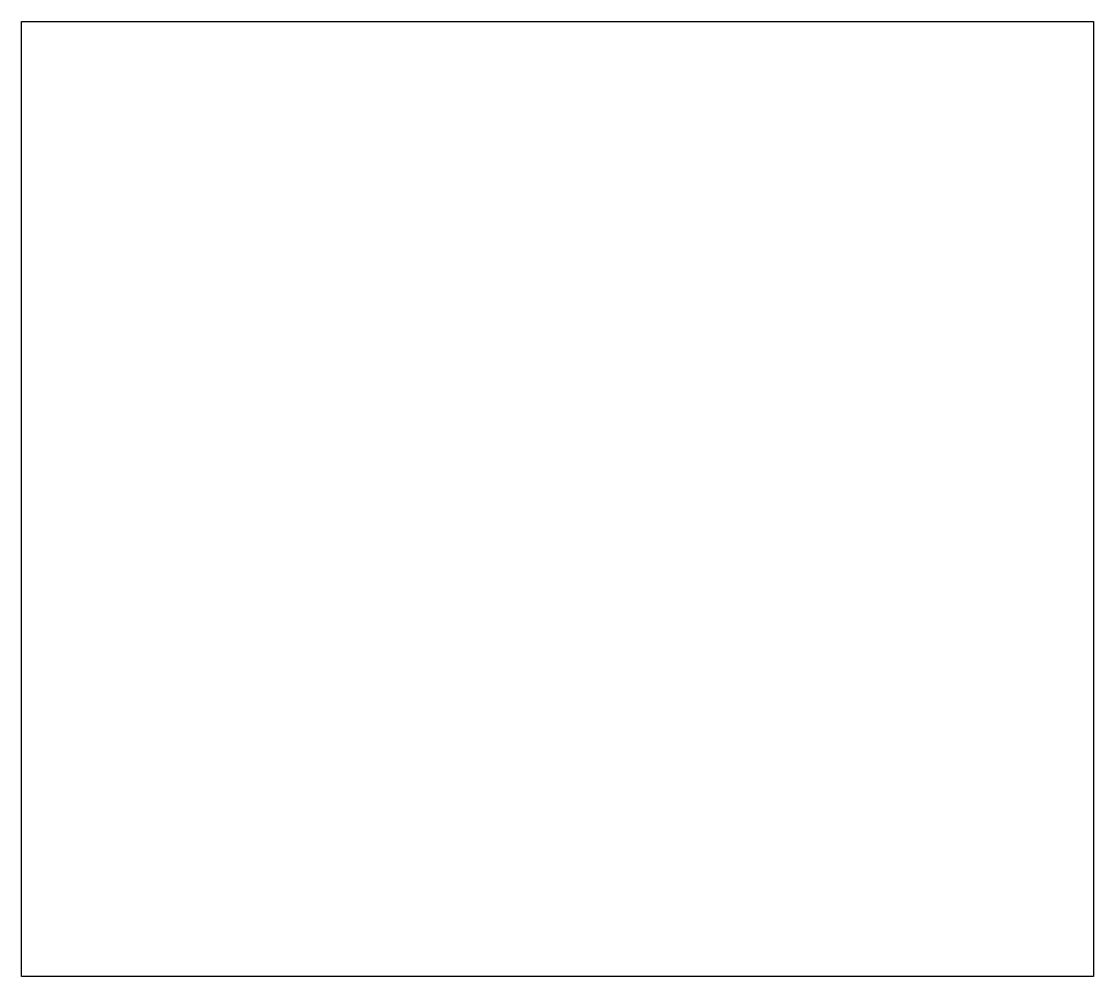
# Model space of a CAD drawing. Header units: metres. Extents: x -18.5 to -15.6, y -1.1 to 46.5.
# Drawn here: x -18.55 to -15.55, y -1.1 to 1.571 of the extents above.
import ezdxf

# ---------------------------------------------------------------- set-up
doc = ezdxf.new("R2010")
doc.units = ezdxf.units.M

msp = doc.modelspace()

# ---------------------------------------------------------------- linework, layer by layer
for p, q in [((-18.55, 1.2363), (-18.55, 1.5714)), ((-18.55, 1.5714), (-18.0733, 1.5714)), ((-18.0733, 1.5714), (-15.55, 1.5714)), ((-18.0733, 1.5714), (-18.0733, 1.5714)), ((-15.55, 1.5714), (-15.55, 1.2106)), ((-18.55, 1.2106), (-18.55, 1.2363)), ((-18.55, 0.9518), (-18.55, 1.2106)), ((-15.55, 1.2106), (-15.55, 1.1982)), ((-15.55, 1.1982), (-15.55, 0.9232)), ((-18.55, 0.9232), (-18.55, 0.9518)), ((-18.55, 0.7731), (-18.55, 0.9232)), ((-15.55, 0.9232), (-15.55, 0.5287)), ((-18.55, 0.7113), (-18.55, 0.7731)), ((-18.55, 0.6964), (-18.55, 0.7113)), ((-18.55, 0.152), (-18.55, 0.6964)), ((-15.55, 0.5287), (-15.55, 0.1808)), ((-15.55, 0.1808), (-15.55, -0.0511)), ((-18.55, 0.0278), (-18.55, 0.152)), ((-18.55, -1.1), (-18.55, 0.0278)), ((-15.55, -0.0511), (-15.55, -0.1888)), ((-15.55, -0.1888), (-15.55, -0.2497)), ((-15.55, -0.2497), (-15.55, -1.1)), ((-16.9538, -1.1), (-18.55, -1.1)), ((-15.55, -1.1), (-16.9538, -1.1))]:
    msp.add_line(p, q)

doc.saveas('drawing.dxf')
